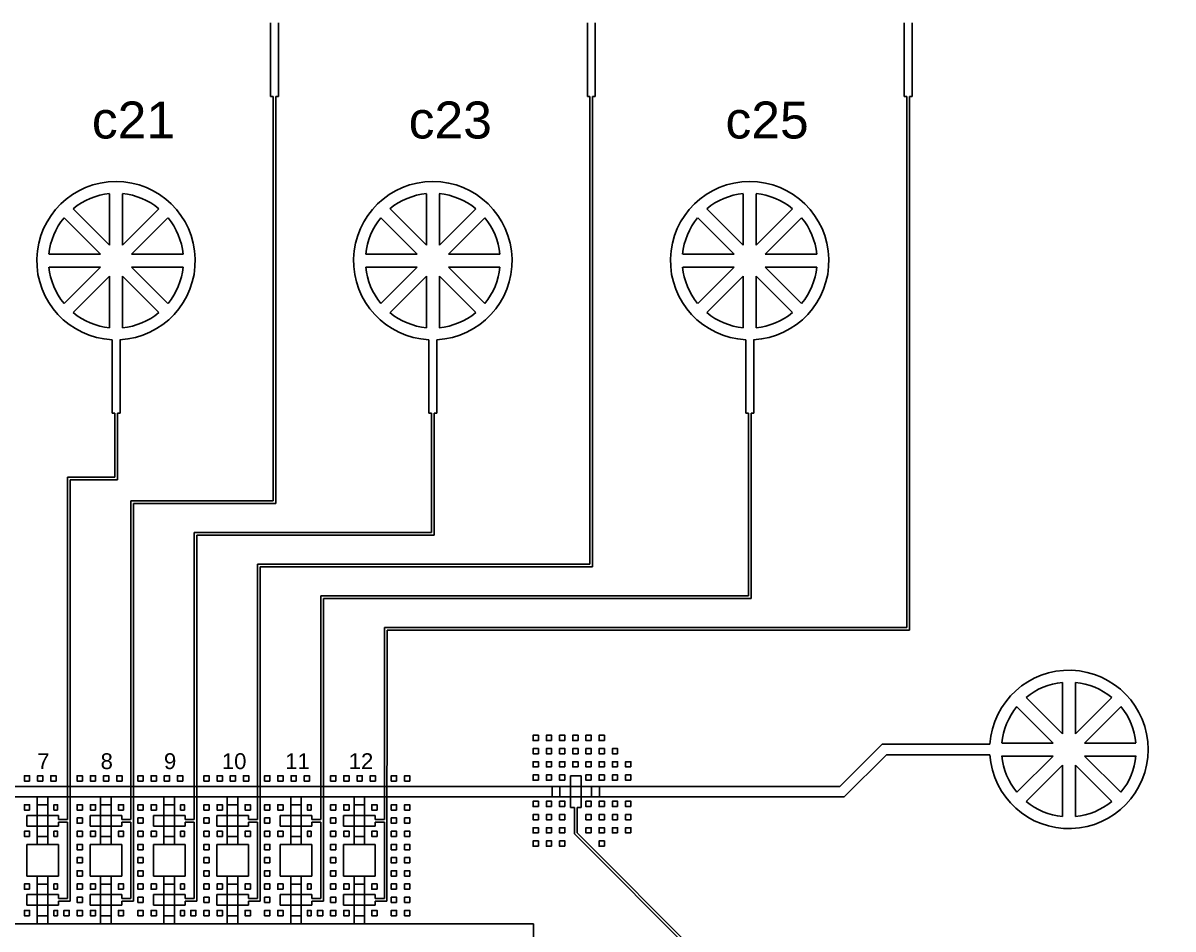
# Model space of a CAD drawing. Extents: x 1828 to 103828, y 11639 to 113639.
# Drawn here: x 53018 to 63908, y 84819 to 93399 of the extents above; entities that cross this region are included whole.
import ezdxf

# ---------------------------------------------------------------- set-up
doc = ezdxf.new("R2010")
doc.units = 13
for name, color, linetype in [('Control - FILL', 40, 'Continuous'), ('Control - SU8', 10, 'Continuous'), ('Flow - AZ50', 80, 'Continuous'), ('Flow - FILL', 131, 'Continuous'), ('Flow - SU8', 140, 'Continuous'), ('OPAQUE', 10, 'Continuous')]:
    doc.layers.add(name, color=color, linetype=linetype)
doc.styles.get("Standard").update_dxf_attribs({"font": 'arial.ttf', "height": 250})

msp = doc.modelspace()

# ---------------------------------------------------------------- linework, layer by layer
at = {"layer": 'Control - FILL'}
for p, q in [((53838, 91296), (53838, 91782)), ((53961, 91296), (53961, 91782)), ((56838, 91296), (56838, 91782)), ((56961, 91296), (56961, 91782)), ((59838, 91296), (59838, 91782)), ((59961, 91296), (59961, 91782)), ((53838, 91296), (53494, 91640)), ((53961, 91296), (54305, 91640)), ((56838, 91296), (56494, 91640)), ((56961, 91296), (57305, 91640)), ((59838, 91296), (59494, 91640)), ((59961, 91296), (60305, 91640)), ((53751, 91209), (53407, 91553)), ((54047, 91209), (54391, 91553)), ((56751, 91209), (56407, 91553)), ((57047, 91209), (57391, 91553)), ((59751, 91209), (59407, 91553)), ((60047, 91209), (60391, 91553)), ((53751, 91209), (53265, 91209)), ((54047, 91209), (54534, 91209)), ((56751, 91209), (56265, 91209)), ((57047, 91209), (57534, 91209)), ((59751, 91209), (59265, 91209)), ((60047, 91209), (60534, 91209)), ((53751, 91087), (53265, 91087)), ((53751, 91087), (53407, 90742)), ((54047, 91087), (54534, 91087)), ((54047, 91087), (54391, 90742)), ((56751, 91087), (56265, 91087)), ((56751, 91087), (56407, 90742)), ((57047, 91087), (57534, 91087)), ((57047, 91087), (57391, 90742)), ((59751, 91087), (59265, 91087)), ((59751, 91087), (59407, 90742)), ((60047, 91087), (60534, 91087)), ((60047, 91087), (60391, 90742)), ((53838, 91000), (53494, 90656)), ((53838, 91000), (53838, 90513)), ((53961, 91000), (53961, 90513)), ((53961, 91000), (54305, 90656)), ((56838, 91000), (56494, 90656)), ((56838, 91000), (56838, 90513)), ((56961, 91000), (56961, 90513)), ((56961, 91000), (57305, 90656)), ((59838, 91000), (59494, 90656)), ((59838, 91000), (59838, 90513)), ((59961, 91000), (59961, 90513)), ((59961, 91000), (60305, 90656))]:
    msp.add_line(p, q, dxfattribs=at)
for centre, start, end in [((53899, 91148), 95.5177, 129.4823), ((53899, 91148), 50.5177, 84.4823), ((56899, 91148), 95.5177, 129.4823), ((56899, 91148), 50.5177, 84.4823), ((59899, 91148), 95.5177, 129.4823), ((59899, 91148), 50.5177, 84.4823), ((53899, 91148), 140.5177, 174.4823), ((53899, 91148), 5.5177, 39.4823), ((56899, 91148), 140.5177, 174.4823), ((56899, 91148), 5.5177, 39.4823), ((59899, 91148), 140.5177, 174.4823), ((59899, 91148), 5.5177, 39.4823), ((53899, 91148), 185.5177, 219.4823), ((53899, 91148), 320.5177, 354.4823), ((56899, 91148), 185.5177, 219.4823), ((56899, 91148), 320.5177, 354.4823), ((59899, 91148), 185.5177, 219.4823), ((59899, 91148), 320.5177, 354.4823), ((53899, 91148), 230.5177, 264.4823), ((53899, 91148), 275.5177, 309.4823), ((56899, 91148), 230.5177, 264.4823), ((56899, 91148), 275.5177, 309.4823), ((59899, 91148), 230.5177, 264.4823), ((59899, 91148), 275.5177, 309.4823)]:
    msp.add_arc(centre, 638, start, end, dxfattribs=at)
at = {"layer": 'Control - SU8'}
for p, q in [((55362, 93399), (55362, 92704)), ((55437, 93399), (55437, 92704)), ((58362, 93399), (58362, 92704)), ((58437, 93399), (58437, 92704)), ((61362, 93399), (61362, 92704)), ((61437, 93399), (61437, 92704)), ((55362, 92704), (55387, 92704)), ((55387, 92704), (55387, 88874)), ((55412, 92704), (55437, 92704)), ((55412, 92704), (55412, 88849)), ((58362, 92704), (58387, 92704)), ((58387, 92704), (58387, 88274)), ((58412, 92704), (58437, 92704)), ((58412, 92704), (58412, 88249)), ((61362, 92704), (61387, 92704)), ((61387, 92704), (61387, 87674)), ((61412, 92704), (61437, 92704)), ((61412, 92704), (61412, 87649)), ((53862, 90399), (53862, 89704)), ((53937, 90399), (53937, 89704)), ((56862, 90399), (56862, 89704)), ((56937, 90399), (56937, 89704)), ((59862, 90399), (59862, 89704)), ((59937, 90399), (59937, 89704)), ((53862, 89704), (53887, 89704)), ((53887, 89704), (53887, 89099)), ((53912, 89704), (53937, 89704)), ((53912, 89704), (53912, 89074)), ((56862, 89704), (56887, 89704)), ((56887, 89704), (56887, 88574)), ((56912, 89704), (56937, 89704)), ((56912, 89704), (56912, 88549)), ((59862, 89704), (59887, 89704)), ((59887, 89704), (59887, 87974)), ((59912, 89704), (59937, 89704)), ((59912, 89704), (59912, 87949)), ((53440, 85856), (53440, 89099)), ((53440, 89099), (53887, 89099)), ((53465, 85081), (53465, 89074)), ((53465, 89074), (53912, 89074)), ((54040, 85856), (54040, 88874)), ((54040, 88874), (55387, 88874)), ((54065, 85081), (54065, 88849)), ((54065, 88849), (55412, 88849)), ((54640, 85856), (54640, 88574)), ((54640, 88574), (56887, 88574)), ((54665, 85081), (54665, 88549)), ((54665, 88549), (56912, 88549)), ((55240, 85856), (55240, 88274)), ((55240, 88274), (58387, 88274)), ((55265, 85081), (55265, 88249)), ((55265, 88249), (58412, 88249)), ((55840, 85856), (55840, 87974)), ((55840, 87974), (59887, 87974)), ((55865, 85081), (55865, 87949)), ((55865, 87949), (59912, 87949)), ((56440, 85856), (56441, 87674)), ((56441, 87674), (61387, 87674)), ((56465, 85081), (56466, 87649)), ((56466, 87649), (61412, 87649)), ((58303, 86269), (58203, 86269)), ((58203, 86269), (58203, 85969)), ((58303, 85969), (58303, 86269)), ((58203, 85969), (58240, 85969)), ((58240, 85969), (58240, 85719)), ((58265, 85969), (58303, 85969)), ((58265, 85969), (58265, 85729)), ((53353, 85894), (53053, 85894)), ((53053, 85894), (53053, 85794)), ((53353, 85856), (53353, 85894)), ((53353, 85856), (53440, 85856)), ((53353, 85794), (53353, 85831)), ((53353, 85831), (53440, 85831)), ((53440, 85106), (53440, 85831)), ((53953, 85894), (53653, 85894)), ((53653, 85894), (53653, 85794)), ((53953, 85856), (53953, 85894)), ((53953, 85856), (54040, 85856)), ((53953, 85794), (53953, 85831)), ((53953, 85831), (54040, 85831)), ((54040, 85106), (54040, 85831)), ((54553, 85894), (54253, 85894)), ((54253, 85894), (54253, 85794)), ((54553, 85856), (54553, 85894)), ((54553, 85856), (54640, 85856)), ((54553, 85794), (54553, 85831)), ((54553, 85831), (54640, 85831)), ((54640, 85106), (54640, 85831)), ((55153, 85894), (54853, 85894)), ((54853, 85894), (54853, 85794)), ((55153, 85856), (55153, 85894)), ((55153, 85856), (55240, 85856)), ((55153, 85794), (55153, 85831)), ((55153, 85831), (55240, 85831)), ((55240, 85106), (55240, 85831)), ((55753, 85894), (55453, 85894)), ((55453, 85894), (55453, 85794)), ((55753, 85856), (55753, 85894)), ((55753, 85856), (55840, 85856)), ((55753, 85794), (55753, 85831)), ((55753, 85831), (55840, 85831)), ((55840, 85106), (55840, 85831)), ((56353, 85894), (56053, 85894)), ((56053, 85894), (56053, 85794)), ((56353, 85856), (56353, 85894)), ((56353, 85856), (56440, 85856)), ((56353, 85794), (56353, 85831)), ((56353, 85831), (56440, 85831)), ((56440, 85106), (56440, 85831)), ((53053, 85794), (53353, 85794)), ((53653, 85794), (53953, 85794)), ((54253, 85794), (54553, 85794)), ((54853, 85794), (55153, 85794)), ((55453, 85794), (55753, 85794)), ((56053, 85794), (56353, 85794)), ((61387, 82572), (58240, 85719)), ((61412, 82583), (58265, 85729)), ((53353, 85144), (53053, 85144)), ((53053, 85144), (53053, 85044)), ((53353, 85106), (53353, 85144)), ((53353, 85106), (53440, 85106)), ((53353, 85044), (53353, 85081)), ((53353, 85081), (53465, 85081)), ((53953, 85144), (53653, 85144)), ((53653, 85144), (53653, 85044)), ((53953, 85106), (53953, 85144)), ((53953, 85106), (54040, 85106)), ((53953, 85044), (53953, 85081)), ((53953, 85081), (54065, 85081)), ((54553, 85144), (54253, 85144)), ((54253, 85144), (54253, 85044)), ((54553, 85106), (54553, 85144)), ((54553, 85106), (54640, 85106)), ((54553, 85044), (54553, 85081)), ((54553, 85081), (54665, 85081)), ((55153, 85144), (54853, 85144)), ((54853, 85144), (54853, 85044)), ((55153, 85106), (55153, 85144)), ((55153, 85106), (55240, 85106)), ((55153, 85044), (55153, 85081)), ((55153, 85081), (55265, 85081)), ((55753, 85144), (55453, 85144)), ((55453, 85144), (55453, 85044)), ((55753, 85106), (55753, 85144)), ((55753, 85106), (55840, 85106)), ((55753, 85044), (55753, 85081)), ((55753, 85081), (55865, 85081)), ((56353, 85144), (56053, 85144)), ((56053, 85144), (56053, 85044)), ((56353, 85106), (56353, 85144)), ((56353, 85106), (56440, 85106)), ((56353, 85044), (56353, 85081)), ((56353, 85081), (56465, 85081)), ((53053, 85044), (53353, 85044)), ((53653, 85044), (53953, 85044)), ((54253, 85044), (54553, 85044)), ((54853, 85044), (55153, 85044)), ((55453, 85044), (55753, 85044)), ((56053, 85044), (56353, 85044))]:
    msp.add_line(p, q, dxfattribs=at)
for centre in [(53899, 91148), (56899, 91148), (59899, 91148)]:
    msp.add_arc(centre, 750, 272.866, 267.134, dxfattribs=at)
at = {"layer": 'Flow - AZ50'}
for p, q in [((58028, 86169), (58478, 86169)), ((58028, 86169), (58028, 86069)), ((58478, 86169), (58478, 86069)), ((53153, 85619), (53153, 86069)), ((53153, 86069), (53253, 86069)), ((53253, 86069), (53253, 85619)), ((53753, 85619), (53753, 86069)), ((53753, 86069), (53853, 86069)), ((53853, 86069), (53853, 85619)), ((54353, 85619), (54353, 86069)), ((54353, 86069), (54453, 86069)), ((54453, 86069), (54453, 85619)), ((54953, 85619), (54953, 86069)), ((54953, 86069), (55053, 86069)), ((55053, 86069), (55053, 85619)), ((55553, 85619), (55553, 86069)), ((55553, 86069), (55653, 86069)), ((55653, 86069), (55653, 85619)), ((56153, 85619), (56153, 86069)), ((56153, 86069), (56253, 86069)), ((56253, 86069), (56253, 85619)), ((58478, 86069), (58028, 86069)), ((53153, 85619), (53253, 85619)), ((53753, 85619), (53853, 85619)), ((54353, 85619), (54453, 85619)), ((54953, 85619), (55053, 85619)), ((55553, 85619), (55653, 85619)), ((56153, 85619), (56253, 85619)), ((53153, 84869), (53153, 85319)), ((53153, 85319), (53253, 85319)), ((53253, 85319), (53253, 84869)), ((53753, 84869), (53753, 85319)), ((53753, 85319), (53853, 85319)), ((53853, 85319), (53853, 84869)), ((54353, 84869), (54353, 85319)), ((54353, 85319), (54453, 85319)), ((54453, 85319), (54453, 84869)), ((54953, 84869), (54953, 85319)), ((54953, 85319), (55053, 85319)), ((55053, 85319), (55053, 84869)), ((55553, 84869), (55553, 85319)), ((55553, 85319), (55653, 85319)), ((55653, 85319), (55653, 84869)), ((56153, 84869), (56153, 85319)), ((56153, 85319), (56253, 85319)), ((56253, 85319), (56253, 84869)), ((53153, 84869), (53253, 84869)), ((53753, 84869), (53853, 84869)), ((54353, 84869), (54453, 84869)), ((54953, 84869), (55053, 84869)), ((55553, 84869), (55653, 84869)), ((56153, 84869), (56253, 84869))]:
    msp.add_line(p, q, dxfattribs=at)
at = {"layer": 'Flow - FILL'}
for p, q in [((62861, 86667), (62861, 87153)), ((62984, 86667), (62984, 87153)), ((62861, 86667), (62517, 87011)), ((62984, 86667), (63328, 87011)), ((62774, 86580), (62430, 86924)), ((63070, 86580), (63414, 86924)), ((62774, 86580), (62288, 86580)), ((63070, 86580), (63557, 86580)), ((62774, 86457), (62288, 86457)), ((62774, 86457), (62430, 86113)), ((62861, 86371), (62517, 86027)), ((62861, 86371), (62861, 85884)), ((62984, 86371), (62984, 85884)), ((62984, 86371), (63328, 86027)), ((63070, 86457), (63557, 86457)), ((63070, 86457), (63414, 86113))]:
    msp.add_line(p, q, dxfattribs=at)
for points in [[(57899, 86603), (57849, 86603), (57849, 86653), (57899, 86653)], [(58024, 86603), (57974, 86603), (57974, 86653), (58024, 86653)], [(58149, 86603), (58099, 86603), (58099, 86653), (58149, 86653)], [(58274, 86603), (58224, 86603), (58224, 86653), (58274, 86653)], [(58399, 86603), (58349, 86603), (58349, 86653), (58399, 86653)], [(58524, 86603), (58474, 86603), (58474, 86653), (58524, 86653)], [(57899, 86478), (57849, 86478), (57849, 86528), (57899, 86528)], [(58024, 86478), (57974, 86478), (57974, 86528), (58024, 86528)], [(58149, 86478), (58099, 86478), (58099, 86528), (58149, 86528)], [(58274, 86478), (58224, 86478), (58224, 86528), (58274, 86528)], [(58399, 86478), (58349, 86478), (58349, 86528), (58399, 86528)], [(58524, 86478), (58474, 86478), (58474, 86528), (58524, 86528)], [(58649, 86478), (58599, 86478), (58599, 86528), (58649, 86528)], [(57899, 86353), (57849, 86353), (57849, 86403), (57899, 86403)], [(58024, 86353), (57974, 86353), (57974, 86403), (58024, 86403)], [(58149, 86353), (58099, 86353), (58099, 86403), (58149, 86403)], [(58274, 86353), (58224, 86353), (58224, 86403), (58274, 86403)], [(58399, 86353), (58349, 86353), (58349, 86403), (58399, 86403)], [(58524, 86353), (58474, 86353), (58474, 86403), (58524, 86403)], [(58649, 86353), (58599, 86353), (58599, 86403), (58649, 86403)], [(58774, 86353), (58724, 86353), (58724, 86403), (58774, 86403)], [(53081, 86220), (53031, 86220), (53031, 86270), (53081, 86270)], [(53206, 86220), (53156, 86220), (53156, 86270), (53206, 86270)], [(53331, 86220), (53281, 86220), (53281, 86270), (53331, 86270)], [(53581, 86220), (53531, 86220), (53531, 86270), (53581, 86270)], [(53706, 86220), (53656, 86220), (53656, 86270), (53706, 86270)], [(53831, 86220), (53781, 86220), (53781, 86270), (53831, 86270)], [(53956, 86220), (53906, 86220), (53906, 86270), (53956, 86270)], [(54156, 86220), (54106, 86220), (54106, 86270), (54156, 86270)], [(54281, 86220), (54231, 86220), (54231, 86270), (54281, 86270)], [(54406, 86220), (54356, 86220), (54356, 86270), (54406, 86270)], [(54531, 86220), (54481, 86220), (54481, 86270), (54531, 86270)], [(54781, 86220), (54731, 86220), (54731, 86270), (54781, 86270)], [(54906, 86220), (54856, 86220), (54856, 86270), (54906, 86270)], [(55031, 86220), (54981, 86220), (54981, 86270), (55031, 86270)], [(55156, 86220), (55106, 86220), (55106, 86270), (55156, 86270)], [(55356, 86220), (55306, 86220), (55306, 86270), (55356, 86270)], [(55481, 86220), (55431, 86220), (55431, 86270), (55481, 86270)], [(55606, 86220), (55556, 86220), (55556, 86270), (55606, 86270)], [(55731, 86220), (55681, 86220), (55681, 86270), (55731, 86270)], [(55981, 86220), (55931, 86220), (55931, 86270), (55981, 86270)], [(56106, 86220), (56056, 86220), (56056, 86270), (56106, 86270)], [(56231, 86220), (56181, 86220), (56181, 86270), (56231, 86270)], [(56356, 86220), (56306, 86220), (56306, 86270), (56356, 86270)], [(56556, 86220), (56506, 86220), (56506, 86270), (56556, 86270)], [(56681, 86220), (56631, 86220), (56631, 86270), (56681, 86270)], [(57899, 86228), (57849, 86228), (57849, 86278), (57899, 86278)], [(58024, 86228), (57974, 86228), (57974, 86278), (58024, 86278)], [(58149, 86228), (58099, 86228), (58099, 86278), (58149, 86278)], [(58399, 86228), (58349, 86228), (58349, 86278), (58399, 86278)], [(58524, 86228), (58474, 86228), (58474, 86278), (58524, 86278)], [(58649, 86228), (58599, 86228), (58599, 86278), (58649, 86278)], [(58774, 86228), (58724, 86228), (58724, 86278), (58774, 86278)], [(57899, 85978), (57849, 85978), (57849, 86028), (57899, 86028)], [(58024, 85978), (57974, 85978), (57974, 86028), (58024, 86028)], [(58149, 85978), (58099, 85978), (58099, 86028), (58149, 86028)], [(58399, 85978), (58349, 85978), (58349, 86028), (58399, 86028)], [(58524, 85978), (58474, 85978), (58474, 86028), (58524, 86028)], [(58649, 85978), (58599, 85978), (58599, 86028), (58649, 86028)], [(58774, 85978), (58724, 85978), (58724, 86028), (58774, 86028)], [(53081, 85945), (53031, 85945), (53031, 85995), (53081, 85995)], [(53346, 85945), (53311, 85945), (53311, 85995), (53346, 85995)], [(53581, 85945), (53531, 85945), (53531, 85995), (53581, 85995)], [(53706, 85945), (53656, 85945), (53656, 85995), (53706, 85995)], [(53971, 85945), (53921, 85945), (53921, 85995), (53971, 85995)], [(54156, 85945), (54106, 85945), (54106, 85995), (54156, 85995)], [(54281, 85945), (54231, 85945), (54231, 85995), (54281, 85995)], [(54546, 85945), (54511, 85945), (54511, 85995), (54546, 85995)], [(54781, 85945), (54731, 85945), (54731, 85995), (54781, 85995)], [(54906, 85945), (54856, 85945), (54856, 85995), (54906, 85995)], [(55171, 85945), (55121, 85945), (55121, 85995), (55171, 85995)], [(55356, 85945), (55306, 85945), (55306, 85995), (55356, 85995)], [(55481, 85945), (55431, 85945), (55431, 85995), (55481, 85995)], [(55746, 85945), (55711, 85945), (55711, 85995), (55746, 85995)], [(55981, 85945), (55931, 85945), (55931, 85995), (55981, 85995)], [(56106, 85945), (56056, 85945), (56056, 85995), (56106, 85995)], [(56371, 85945), (56321, 85945), (56321, 85995), (56371, 85995)], [(56556, 85945), (56506, 85945), (56506, 85995), (56556, 85995)], [(56681, 85945), (56631, 85945), (56631, 85995), (56681, 85995)], [(53581, 85820), (53531, 85820), (53531, 85870), (53581, 85870)], [(54156, 85820), (54106, 85820), (54106, 85870), (54156, 85870)], [(54781, 85820), (54731, 85820), (54731, 85870), (54781, 85870)], [(55356, 85820), (55306, 85820), (55306, 85870), (55356, 85870)], [(55981, 85820), (55931, 85820), (55931, 85870), (55981, 85870)], [(56556, 85820), (56506, 85820), (56506, 85870), (56556, 85870)], [(56681, 85820), (56631, 85820), (56631, 85870), (56681, 85870)], [(57899, 85853), (57849, 85853), (57849, 85903), (57899, 85903)], [(58024, 85853), (57974, 85853), (57974, 85903), (58024, 85903)], [(58149, 85853), (58099, 85853), (58099, 85903), (58149, 85903)], [(58399, 85853), (58349, 85853), (58349, 85903), (58399, 85903)], [(58524, 85853), (58474, 85853), (58474, 85903), (58524, 85903)], [(58649, 85853), (58599, 85853), (58599, 85903), (58649, 85903)], [(58774, 85853), (58724, 85853), (58724, 85903), (58774, 85903)], [(53081, 85695), (53031, 85695), (53031, 85745), (53081, 85745)], [(53346, 85695), (53311, 85695), (53311, 85745), (53346, 85745)], [(53581, 85695), (53531, 85695), (53531, 85745), (53581, 85745)], [(53706, 85695), (53656, 85695), (53656, 85745), (53706, 85745)], [(53971, 85695), (53921, 85695), (53921, 85745), (53971, 85745)], [(54156, 85695), (54106, 85695), (54106, 85745), (54156, 85745)], [(54281, 85695), (54231, 85695), (54231, 85745), (54281, 85745)], [(54546, 85695), (54511, 85695), (54511, 85745), (54546, 85745)], [(54781, 85695), (54731, 85695), (54731, 85745), (54781, 85745)], [(54906, 85695), (54856, 85695), (54856, 85745), (54906, 85745)], [(55171, 85695), (55121, 85695), (55121, 85745), (55171, 85745)], [(55356, 85695), (55306, 85695), (55306, 85745), (55356, 85745)], [(55481, 85695), (55431, 85695), (55431, 85745), (55481, 85745)], [(55746, 85695), (55711, 85695), (55711, 85745), (55746, 85745)], [(55981, 85695), (55931, 85695), (55931, 85745), (55981, 85745)], [(56106, 85695), (56056, 85695), (56056, 85745), (56106, 85745)], [(56371, 85695), (56321, 85695), (56321, 85745), (56371, 85745)], [(56556, 85695), (56506, 85695), (56506, 85745), (56556, 85745)], [(56681, 85695), (56631, 85695), (56631, 85745), (56681, 85745)], [(57899, 85728), (57849, 85728), (57849, 85778), (57899, 85778)], [(58024, 85728), (57974, 85728), (57974, 85778), (58024, 85778)], [(58149, 85728), (58099, 85728), (58099, 85778), (58149, 85778)], [(58399, 85728), (58349, 85728), (58349, 85778), (58399, 85778)], [(58524, 85728), (58474, 85728), (58474, 85778), (58524, 85778)], [(58649, 85728), (58599, 85728), (58599, 85778), (58649, 85778)], [(58774, 85728), (58724, 85728), (58724, 85778), (58774, 85778)], [(53581, 85570), (53531, 85570), (53531, 85620), (53581, 85620)], [(54156, 85570), (54106, 85570), (54106, 85620), (54156, 85620)], [(54781, 85570), (54731, 85570), (54731, 85620), (54781, 85620)], [(55356, 85570), (55306, 85570), (55306, 85620), (55356, 85620)], [(55981, 85570), (55931, 85570), (55931, 85620), (55981, 85620)], [(56556, 85570), (56506, 85570), (56506, 85620), (56556, 85620)], [(56681, 85570), (56631, 85570), (56631, 85620), (56681, 85620)], [(57899, 85603), (57849, 85603), (57849, 85653), (57899, 85653)], [(58024, 85603), (57974, 85603), (57974, 85653), (58024, 85653)], [(58149, 85603), (58099, 85603), (58099, 85653), (58149, 85653)], [(58524, 85603), (58474, 85603), (58474, 85653), (58524, 85653)], [(53581, 85445), (53531, 85445), (53531, 85495), (53581, 85495)], [(54156, 85445), (54106, 85445), (54106, 85495), (54156, 85495)], [(54781, 85445), (54731, 85445), (54731, 85495), (54781, 85495)], [(55356, 85445), (55306, 85445), (55306, 85495), (55356, 85495)], [(55981, 85445), (55931, 85445), (55931, 85495), (55981, 85495)], [(56556, 85445), (56506, 85445), (56506, 85495), (56556, 85495)], [(56681, 85445), (56631, 85445), (56631, 85495), (56681, 85495)], [(53581, 85320), (53531, 85320), (53531, 85370), (53581, 85370)], [(54156, 85320), (54106, 85320), (54106, 85370), (54156, 85370)], [(54781, 85320), (54731, 85320), (54731, 85370), (54781, 85370)], [(55356, 85320), (55306, 85320), (55306, 85370), (55356, 85370)], [(55981, 85320), (55931, 85320), (55931, 85370), (55981, 85370)], [(56556, 85320), (56506, 85320), (56506, 85370), (56556, 85370)], [(56681, 85320), (56631, 85320), (56631, 85370), (56681, 85370)], [(53081, 85195), (53031, 85195), (53031, 85245), (53081, 85245)], [(53346, 85195), (53311, 85195), (53311, 85245), (53346, 85245)], [(53581, 85195), (53531, 85195), (53531, 85245), (53581, 85245)], [(53706, 85195), (53656, 85195), (53656, 85245), (53706, 85245)], [(53971, 85195), (53921, 85195), (53921, 85245), (53971, 85245)], [(54156, 85195), (54106, 85195), (54106, 85245), (54156, 85245)], [(54281, 85195), (54231, 85195), (54231, 85245), (54281, 85245)], [(54546, 85195), (54511, 85195), (54511, 85245), (54546, 85245)], [(54781, 85195), (54731, 85195), (54731, 85245), (54781, 85245)], [(54906, 85195), (54856, 85195), (54856, 85245), (54906, 85245)], [(55171, 85195), (55121, 85195), (55121, 85245), (55171, 85245)], [(55356, 85195), (55306, 85195), (55306, 85245), (55356, 85245)], [(55481, 85195), (55431, 85195), (55431, 85245), (55481, 85245)], [(55746, 85195), (55711, 85195), (55711, 85245), (55746, 85245)], [(55981, 85195), (55931, 85195), (55931, 85245), (55981, 85245)], [(56106, 85195), (56056, 85195), (56056, 85245), (56106, 85245)], [(56371, 85195), (56321, 85195), (56321, 85245), (56371, 85245)], [(56556, 85195), (56506, 85195), (56506, 85245), (56556, 85245)], [(56681, 85195), (56631, 85195), (56631, 85245), (56681, 85245)], [(53581, 85070), (53531, 85070), (53531, 85120), (53581, 85120)], [(54156, 85070), (54106, 85070), (54106, 85120), (54156, 85120)], [(54781, 85070), (54731, 85070), (54731, 85120), (54781, 85120)], [(55356, 85070), (55306, 85070), (55306, 85120), (55356, 85120)], [(55981, 85070), (55931, 85070), (55931, 85120), (55981, 85120)], [(56556, 85070), (56506, 85070), (56506, 85120), (56556, 85120)], [(56681, 85070), (56631, 85070), (56631, 85120), (56681, 85120)], [(53081, 84945), (53031, 84945), (53031, 84995), (53081, 84995)], [(53346, 84945), (53311, 84945), (53311, 84995), (53346, 84995)], [(53456, 84945), (53406, 84945), (53406, 84995), (53456, 84995)], [(53581, 84945), (53531, 84945), (53531, 84995), (53581, 84995)], [(53706, 84945), (53656, 84945), (53656, 84995), (53706, 84995)], [(53971, 84945), (53921, 84945), (53921, 84995), (53971, 84995)], [(54156, 84945), (54106, 84945), (54106, 84995), (54156, 84995)], [(54281, 84945), (54231, 84945), (54231, 84995), (54281, 84995)], [(54546, 84945), (54511, 84945), (54511, 84995), (54546, 84995)], [(54656, 84945), (54606, 84945), (54606, 84995), (54656, 84995)], [(54781, 84945), (54731, 84945), (54731, 84995), (54781, 84995)], [(54906, 84945), (54856, 84945), (54856, 84995), (54906, 84995)], [(55171, 84945), (55121, 84945), (55121, 84995), (55171, 84995)], [(55356, 84945), (55306, 84945), (55306, 84995), (55356, 84995)], [(55481, 84945), (55431, 84945), (55431, 84995), (55481, 84995)], [(55746, 84945), (55711, 84945), (55711, 84995), (55746, 84995)], [(55856, 84945), (55806, 84945), (55806, 84995), (55856, 84995)], [(55981, 84945), (55931, 84945), (55931, 84995), (55981, 84995)], [(56106, 84945), (56056, 84945), (56056, 84995), (56106, 84995)], [(56371, 84945), (56321, 84945), (56321, 84995), (56371, 84995)], [(56556, 84945), (56506, 84945), (56506, 84995), (56556, 84995)], [(56681, 84945), (56631, 84945), (56631, 84995), (56681, 84995)]]:
    msp.add_lwpolyline(points, close=True, dxfattribs=at)
for start, end in [(95.5177, 129.4823), (50.5177, 84.4823), (140.5177, 174.4823), (5.5177, 39.4823), (185.5177, 219.4823), (320.5177, 354.4823), (230.5177, 264.4823), (275.5177, 309.4823)]:
    msp.add_arc((62922, 86519), 638, start, end, dxfattribs=at)
at = {"layer": 'Flow - SU8'}
for p, q in [((60753, 86169), (61153, 86569)), ((60794, 86069), (61194, 86469)), ((62174, 86569), (61153, 86569)), ((62174, 86469), (61194, 86469)), ((47653, 86169), (58103, 86169)), ((58103, 86069), (58103, 86169)), ((58403, 86169), (60753, 86169)), ((58403, 86169), (58403, 86069)), ((52653, 86069), (53153, 86069)), ((53153, 86069), (53153, 85994)), ((53253, 85994), (53253, 86069)), ((53253, 86069), (53753, 86069)), ((53753, 86069), (53753, 85994)), ((53853, 85994), (53853, 86069)), ((53853, 86069), (54353, 86069)), ((54353, 86069), (54353, 85994)), ((54453, 85994), (54453, 86069)), ((54453, 86069), (54953, 86069)), ((54953, 86069), (54953, 85994)), ((55053, 85994), (55053, 86069)), ((55053, 86069), (55553, 86069)), ((55553, 86069), (55553, 85994)), ((55653, 85994), (55653, 86069)), ((55653, 86069), (56153, 86069)), ((56153, 86069), (56153, 85994)), ((56253, 85994), (56253, 86069)), ((56253, 86069), (58103, 86069)), ((58403, 86069), (60794, 86069)), ((53153, 85994), (53253, 85994)), ((53753, 85994), (53853, 85994)), ((54353, 85994), (54453, 85994)), ((54953, 85994), (55053, 85994)), ((55553, 85994), (55653, 85994)), ((56153, 85994), (56253, 85994)), ((53153, 85619), (53053, 85619)), ((53053, 85619), (53053, 85319)), ((53253, 85694), (53153, 85694)), ((53153, 85694), (53153, 85619)), ((53253, 85619), (53253, 85694)), ((53353, 85619), (53253, 85619)), ((53353, 85319), (53353, 85619)), ((53753, 85619), (53653, 85619)), ((53653, 85619), (53653, 85319)), ((53853, 85694), (53753, 85694)), ((53753, 85694), (53753, 85619)), ((53853, 85619), (53853, 85694)), ((53953, 85619), (53853, 85619)), ((53953, 85319), (53953, 85619)), ((54353, 85619), (54253, 85619)), ((54253, 85619), (54253, 85319)), ((54453, 85694), (54353, 85694)), ((54353, 85694), (54353, 85619)), ((54453, 85619), (54453, 85694)), ((54553, 85619), (54453, 85619)), ((54553, 85319), (54553, 85619)), ((54953, 85619), (54853, 85619)), ((54853, 85619), (54853, 85319)), ((55053, 85694), (54953, 85694)), ((54953, 85694), (54953, 85619)), ((55053, 85619), (55053, 85694)), ((55153, 85619), (55053, 85619)), ((55153, 85319), (55153, 85619)), ((55553, 85619), (55453, 85619)), ((55453, 85619), (55453, 85319)), ((55653, 85694), (55553, 85694)), ((55553, 85694), (55553, 85619)), ((55653, 85619), (55653, 85694)), ((55753, 85619), (55653, 85619)), ((55753, 85319), (55753, 85619)), ((56153, 85619), (56053, 85619)), ((56053, 85619), (56053, 85319)), ((56253, 85694), (56153, 85694)), ((56153, 85694), (56153, 85619)), ((56253, 85619), (56253, 85694)), ((56353, 85619), (56253, 85619)), ((56353, 85319), (56353, 85619)), ((53053, 85319), (53153, 85319)), ((53153, 85319), (53153, 85244)), ((53253, 85319), (53353, 85319)), ((53253, 85244), (53253, 85319)), ((53653, 85319), (53753, 85319)), ((53753, 85319), (53753, 85244)), ((53853, 85319), (53953, 85319)), ((53853, 85244), (53853, 85319)), ((54253, 85319), (54353, 85319)), ((54353, 85319), (54353, 85244)), ((54453, 85319), (54553, 85319)), ((54453, 85244), (54453, 85319)), ((54853, 85319), (54953, 85319)), ((54953, 85319), (54953, 85244)), ((55053, 85319), (55153, 85319)), ((55053, 85244), (55053, 85319)), ((55453, 85319), (55553, 85319)), ((55553, 85319), (55553, 85244)), ((55653, 85319), (55753, 85319)), ((55653, 85244), (55653, 85319)), ((56053, 85319), (56153, 85319)), ((56153, 85319), (56153, 85244)), ((56253, 85319), (56353, 85319)), ((56253, 85244), (56253, 85319)), ((53153, 85244), (53253, 85244)), ((53753, 85244), (53853, 85244)), ((54353, 85244), (54453, 85244)), ((54953, 85244), (55053, 85244)), ((55553, 85244), (55653, 85244)), ((56153, 85244), (56253, 85244)), ((53253, 84944), (53153, 84944)), ((53153, 84944), (53153, 84869)), ((53253, 84869), (53253, 84944)), ((53853, 84944), (53753, 84944)), ((53753, 84944), (53753, 84869)), ((53853, 84869), (53853, 84944)), ((54453, 84944), (54353, 84944)), ((54353, 84944), (54353, 84869)), ((54453, 84869), (54453, 84944)), ((55053, 84944), (54953, 84944)), ((54953, 84944), (54953, 84869)), ((55053, 84869), (55053, 84944)), ((55653, 84944), (55553, 84944)), ((55553, 84944), (55553, 84869)), ((55653, 84869), (55653, 84944)), ((56253, 84944), (56153, 84944)), ((56153, 84944), (56153, 84869)), ((56253, 84869), (56253, 84944)), ((52653, 84869), (53153, 84869)), ((53253, 84869), (53753, 84869)), ((53853, 84869), (54353, 84869)), ((54453, 84869), (54953, 84869)), ((55053, 84869), (55553, 84869)), ((55653, 84869), (56153, 84869)), ((56253, 84869), (57853, 84869)), ((57853, 84044), (57853, 84869))]:
    msp.add_line(p, q, dxfattribs=at)
msp.add_arc((62922, 86519), 750, 183.8226, 176.1774, dxfattribs=at)
at = {"layer": 'OPAQUE'}
msp.add_circle((52828, 62639), 51000, dxfattribs=at)

# ---------------------------------------------------------------- texts
at = {"layer": 'Control - SU8', "char_height": 350, "attachment_point": 1}
for s, insert in [('c21', (53670, 92655)), ('c23', (56670, 92655)), ('c25', (59670, 92655))]:
    msp.add_mtext_dynamic_manual_height_columns(s, width=6.63, gutter_width=12.5, heights=[0], dxfattribs=dict(at, insert=insert))
at = {"layer": 'Flow - SU8', "char_height": 150, "attachment_point": 1}
for s, insert in [('7', (53153, 86483)), ('8', (53753, 86483)), ('9', (54353, 86483)), ('10', (54901, 86483)), ('11', (55501, 86483)), ('12', (56102, 86483))]:
    msp.add_mtext_dynamic_manual_height_columns(s, width=150, gutter_width=12.5, heights=[0], dxfattribs=dict(at, insert=insert))

doc.saveas('drawing.dxf')
